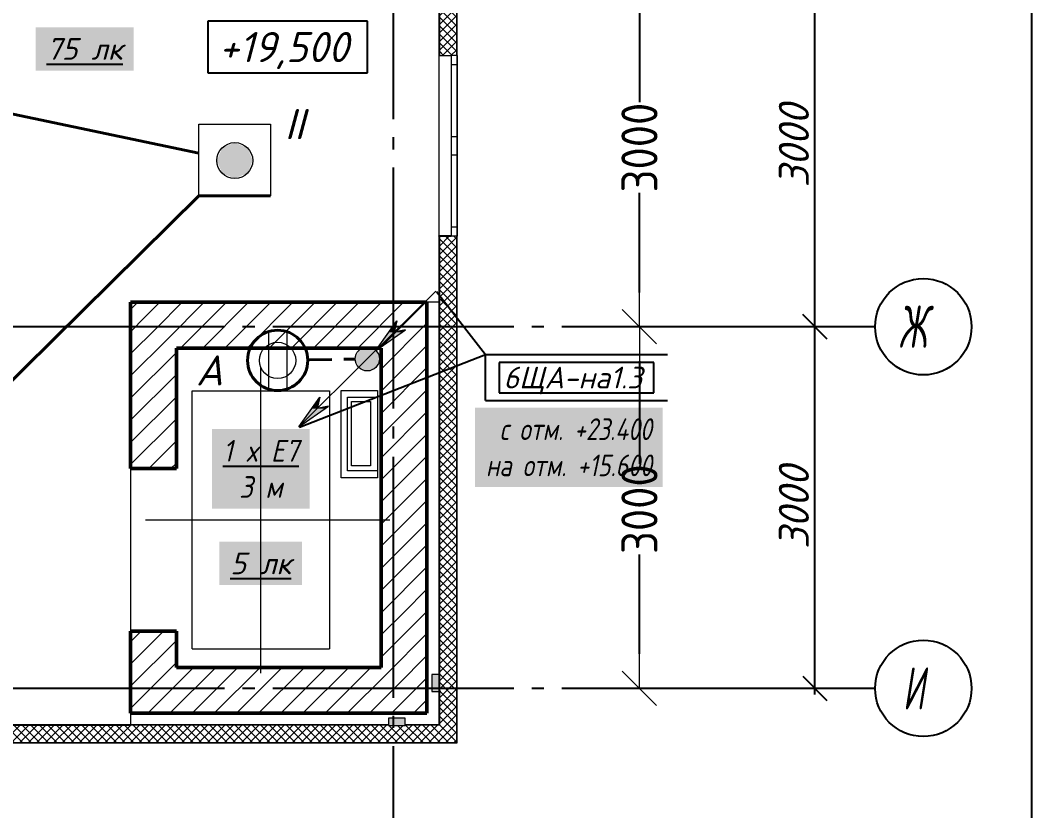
# Model space of a CAD drawing. Header units: millimetres. Extents: x 0 to 1093, y 0 to 420.
# Drawn here: x 553.2 to 637.2, y 149.4 to 215 of the extents above; entities that cross this region are included whole.
import ezdxf

# ---------------------------------------------------------------- set-up
doc = ezdxf.new("R2010")
doc.units = ezdxf.units.MM
for name, pattern in [('JIS_02_2.0', [3, 2, -1]), ('ГОСТ 2.303 5', [24, 20, -1.5, 1, -1.5]), ('СПКБ-0000-000-АР#006$0$Ashe', [300, 200, -100])]:
    doc.linetypes.add(name, pattern=pattern)
for name, color, linetype in [('Viewport1ForCustomObjects_0', 7, 'Continuous'), ('Viewport2ForCustomObjects_0', 7, 'Continuous'), ('Номер помещения', 7, 'Continuous'), ('СПКБ-0000-000-АР#006$0$Двери ArchiCAD', 7, 'Continuous'), ('СПКБ-0000-000-АР#006$0$Окна ArchiCAD', 7, 'Continuous'), ('СПКБ-0000-000-АР#006$0$Перекрытие новые', 7, 'Continuous'), ('СПКБ-0000-000-АР#006$0$Стены', 7, 'Continuous'), ('СПКБ-0000-000-АР#006$0$Фахверк', 7, 'Continuous'), ('Строительные оси', 7, 'Continuous'), ('ЭО_АВАРИЙНОЕ ОСВЕЩЕНИЕ', 7, 'Continuous'), ('ЭО_РАБОЧЕЕ ОСВЕЩЕНИЕ', 7, 'Continuous'), ('ЭС', 7, 'Continuous')]:
    doc.layers.add(name, color=color, linetype=linetype)
for name, color, linetype, lineweight, true_color in [('СПКБ-0000-000-АР#006$0$Двери ArchiCAD_Ном._пера__58', 7, 'Continuous', 50, 0xdf0000), ('СПКБ-0000-000-АР#006$0$Окна ArchiCAD_Ном._пера__68', 7, 'Continuous', 20, 0xfd4435), ('СПКБ-0000-000-АР#006$0$Перекрытие новые_Ном._пера__161', 7, 'Continuous', 13, 0xe11606), ('СПКБ-0000-000-АР#006$0$Стены_Ном._пера__58', 7, 'Continuous', 50, 0xdf0000), ('СПКБ-0000-000-АР#006$0$Стены_Ном._пера__68', 7, 'Continuous', 20, 0xfd4435), ('СПКБ-0000-000-АР#006$0$Фахверк_Ном._пера__102', 7, 'Continuous', 13, 0xcccccc)]:
    doc.layers.add(name, color=color, linetype=linetype, lineweight=lineweight, true_color=true_color)
for name, color, linetype, lineweight in [('СПКБ-0000-000-АР#006$0$Лифты_Ном._пера__120', 7, 'Continuous', 13), ('СПКБ-0000-000-АР#006$0$Лифты_Ном._пера__20', 1, 'Continuous', 20), ('СПКБ-0000-000-АР#006$0$Окна ArchiCAD_Ном._пера__6', 5, 'Continuous', 9), ('СПКБ-0000-000-АР#006$0$Стены_Ном._пера__20', 1, 'Continuous', 20), ('СПКБ-0000-000-АР#006$0$Фахверк_Ном._пера__1', 7, 'Continuous', 13)]:
    doc.layers.add(name, color=color, linetype=linetype, lineweight=lineweight)
doc.styles.add('1.8', font='isocpeui.ttf', dxfattribs={"height": 1.8})
doc.styles.add('2.5', font='isocpeui.ttf')
doc.styles.add('CustomTextStyle29', font='isocpeui.ttf', dxfattribs={"width": 0.592798, "height": 3.5})
doc.styles.add('CustomTextStyle31', font='isocpeui.ttf', dxfattribs={"width": 0.592798, "height": 3.5})
doc.styles.add('CustomTextStyle44', font='isocpeui.ttf', dxfattribs={"width": 0.987755, "height": 2.5})
doc.styles.add('CustomTextStyle77', font='isocpeui.ttf', dxfattribs={"width": 0.987755, "height": 1.8})
doc.styles.add('СПКБ-0000-000-АР#006$0$СГЕНЕРИР_СТИЛЬ_3', font='isocp.shx')
doc.dimstyles.new('ISO-100', dxfattribs={"dimtxt": 2.5, "dimasz": 2, "dimexe": 0.5, "dimexo": 0.5, "dimgap": 0.5, "dimtad": 1, "dimdec": 0, "dimlfac": 100, "dimzin": 0, "dimdsep": 46, "dimtxsty": '2.5', "dimblk": 'OBLIQUE', "dimcen": 0, "dimdle": 0.5, "dimclrd": 3, "dimclre": 3, "dimadec": 0, "dimazin": 0, "dimtfac": 1, "dimtdec": 0, "dimtmove": 0, "dimatfit": 1, "dimfxl": 1, "dimtolj": 1, "dimtzin": 0, "dimlwd": -1, "dimarcsym": 0})
doc.dimstyles.new('СПКБ-0000-000-АР#006$0$СГЕНЕРИР_СТИЛЬ__2', dxfattribs={"dimtxt": 300, "dimasz": 285, "dimexe": 0.18, "dimexo": 0, "dimgap": 0.09, "dimtad": 1, "dimdec": 0, "dimzin": 0, "dimdsep": 46, "dimtxsty": 'СПКБ-0000-000-АР#006$0$СГЕНЕРИР_СТИЛЬ_3', "dimblk": 'СПКБ-0000-000-АР#006$0$ARROWHEAD_6', "dimblk1": 'СПКБ-0000-000-АР#006$0$ARROWHEAD_6', "dimblk2": 'СПКБ-0000-000-АР#006$0$ARROWHEAD_6', "dimcen": 0.09, "dimclrd": 256, "dimclre": 256, "dimclrt": 6, "dimadec": 0, "dimazin": 0, "dimtfac": 1, "dimtdec": 4, "dimtmove": 0, "dimatfit": 3, "dimfxl": 1, "dimtolj": 1, "dimtzin": 0, "dimarcsym": 0})
pattern_1 = [(45, (0, 0), (-35.35534, 35.35534), []), (135, (0, 0), (35.35534, 35.35534), [])]
pattern_2 = [(45, (0, 0), (-91.9239, 91.9239), [])]

# ---------------------------------------------------------------- blocks, each defined once
blk = doc.blocks.new('_Oblique')
at = {"color": 0, "linetype": 'ByBlock', "lineweight": -2}
blk.add_line((-0.5, -0.5), (0.5, 0.5), dxfattribs=at)
blk = doc.blocks.new('*D362')
at = {"layer": 'Defpoints', "color": 0, "ltscale": 100, "transparency": 16777216}
for p in [(619.188, 189.586), (624.188, 189.586), (624.188, 159.586)]:
    blk.add_point(p, dxfattribs=at)
at = {"layer": 'Строительные оси', "color": 3, "ltscale": 100, "transparency": 16777216}
blk.add_line((619.188, 159.086), (619.188, 190.086), dxfattribs=at)
at = {"layer": 'Строительные оси', "color": 3, "lineweight": -2, "ltscale": 100, "transparency": 16777216}
for p, q in [((623.688, 189.586), (618.688, 189.586)), ((623.688, 159.586), (618.688, 159.586))]:
    blk.add_line(p, q, dxfattribs=at)
at = {"layer": 'Строительные оси', "color": 3, "ltscale": 100, "transparency": 16777216, "xscale": 2, "yscale": 2, "zscale": 2}
for p, rotation in [((619.188, 189.586), 90), ((619.188, 159.586), 270)]:
    blk.add_blockref('_Oblique', p, dxfattribs=dict(at, rotation=rotation))
at = {"layer": 'Строительные оси', "color": 0, "ltscale": 100, "transparency": 16777216, "insert": (617.438, 174.586), "char_height": 2.5, "attachment_point": 5, "rotation": 90, "style": '2.5'}
blk.add_mtext('\\A1;3000', dxfattribs=at)
blk = doc.blocks.new('*D363')
at = {"layer": 'Defpoints', "color": 0, "ltscale": 100, "transparency": 16777216}
for p in [(619.188, 219.586), (624.188, 219.586), (624.188, 189.586)]:
    blk.add_point(p, dxfattribs=at)
at = {"layer": 'Строительные оси', "color": 3, "ltscale": 100, "transparency": 16777216}
blk.add_line((619.188, 189.086), (619.188, 220.086), dxfattribs=at)
at = {"layer": 'Строительные оси', "color": 3, "lineweight": -2, "ltscale": 100, "transparency": 16777216}
for p, q in [((623.688, 219.586), (618.688, 219.586)), ((623.688, 189.586), (618.688, 189.586))]:
    blk.add_line(p, q, dxfattribs=at)
at = {"layer": 'Строительные оси', "color": 3, "ltscale": 100, "transparency": 16777216, "xscale": 2, "yscale": 2, "zscale": 2}
for p, rotation in [((619.188, 219.586), 90), ((619.188, 189.586), 270)]:
    blk.add_blockref('_Oblique', p, dxfattribs=dict(at, rotation=rotation))
at = {"layer": 'Строительные оси', "color": 0, "ltscale": 100, "transparency": 16777216, "insert": (617.438, 204.586), "char_height": 2.5, "attachment_point": 5, "rotation": 90, "style": '2.5'}
blk.add_mtext('\\A1;3000', dxfattribs=at)
blk = doc.blocks.new('*E373')
at = {"layer": 'Номер помещения', "color": 6, "linetype": 'Continuous'}
for p, q in [((244.284, 94.209), (231.052, 94.209)), ((231.052, 94.209), (231.052, 89.909)), ((244.284, 89.909), (244.284, 94.209)), ((231.052, 89.909), (244.284, 89.909))]:
    blk.add_line(p, q, dxfattribs=at)
at = {"layer": 'Строительные оси', "color": 3, "linetype": 'ГОСТ 2.303 5', "lineweight": 25}
for p, q in [((246.431, 202.072), (246.431, -45.143)), ((280.431, 68.857), (-283.569, 68.857)), ((286.431, 68.857), (280.431, 68.857)), ((280.431, 38.857), (-283.569, 38.857)), ((286.431, 38.857), (280.431, 38.857))]:
    blk.add_line(p, q, dxfattribs=at)
at = {"layer": 'Строительные оси', "color": 3, "linetype": 'Continuous', "lineweight": 25}
for centre in [(290.431, 68.857), (290.431, 38.857)]:
    blk.add_circle(centre, 4, dxfattribs=at)
at = {"layer": 'ЭО_АВАРИЙНОЕ ОСВЕЩЕНИЕ', "color": 7, "lineweight": 0}
for p, q in [((249.966, 71.813), (244.278, 66.188)), ((244.989, 66.891), (246.724, 69.339)), ((246.724, 69.339), (246.513, 68.398)), ((244.989, 66.891), (247.456, 68.598)), ((247.456, 68.598), (246.513, 68.398)), ((244.278, 66.188), (238.59, 60.562)), ((238.59, 60.562), (240.325, 63.01)), ((240.325, 63.01), (240.114, 62.069)), ((238.59, 60.562), (241.057, 62.269)), ((241.057, 62.269), (240.114, 62.069))]:
    blk.add_line(p, q, dxfattribs=at)
at = {"layer": 'ЭО_АВАРИЙНОЕ ОСВЕЩЕНИЕ', "color": 1, "linetype": 'JIS_02_2.0', "lineweight": 40}
blk.add_line((239.334, 66.106), (243.279, 66.171), dxfattribs=at)
at = {"layer": 'ЭО_АВАРИЙНОЕ ОСВЕЩЕНИЕ', "color": 7, "lineweight": 0}
for points in [[(236.085, 68.45), (236.085, 63.68)], [(237.585, 68.45), (237.585, 63.68)]]:
    blk.add_lwpolyline(points, dxfattribs=at)
at = {"layer": 'ЭО_АВАРИЙНОЕ ОСВЕЩЕНИЕ', "color": 1, "lineweight": 40}
blk.add_circle((236.835, 66.065), 2.5, dxfattribs=at)
at = {"layer": 'ЭО_АВАРИЙНОЕ ОСВЕЩЕНИЕ', "color": 7, "lineweight": 0}
for centre, radius in [((236.835, 66.065), 1.5), ((244.278, 66.188), 1)]:
    blk.add_circle(centre, radius, dxfattribs=at)
at = {"layer": 'ЭО_АВАРИЙНОЕ ОСВЕЩЕНИЕ', "color": 1, "lineweight": 0}
for points in [[(246.724, 69.339), (246.199, 68.598), (246.558, 68.598)], [(246.057, 68.398), (246.513, 68.398), (244.989, 66.891)], [(246.513, 68.398), (247.167, 68.398), (244.989, 66.891)], [(246.199, 68.598), (246.057, 68.398), (246.513, 68.398)], [(246.199, 68.598), (246.558, 68.598), (246.513, 68.398)], [(247.456, 68.598), (246.513, 68.398), (247.167, 68.398)], [(240.325, 63.01), (239.8, 62.269), (240.159, 62.269)], [(239.8, 62.269), (239.658, 62.069), (240.114, 62.069)], [(239.8, 62.269), (240.159, 62.269), (240.114, 62.069)], [(241.057, 62.269), (240.114, 62.069), (240.769, 62.069)], [(239.658, 62.069), (240.114, 62.069), (238.59, 60.562)], [(240.114, 62.069), (240.769, 62.069), (238.59, 60.562)]]:
    blk.add_solid(points, dxfattribs=at)
at = {"layer": 'ЭО_АВАРИЙНОЕ ОСВЕЩЕНИЕ', "color": 1, "lineweight": 40}
for points in [[(244.284, 67.188), (243.575, 66.899), (244.971, 66.899)], [(243.572, 66.891), (243.278, 66.193), (245.274, 66.193)], [(243.575, 66.899), (243.572, 66.891), (244.989, 66.891)], [(243.572, 66.891), (244.989, 66.891), (245.274, 66.193)], [(243.575, 66.899), (244.971, 66.899), (244.989, 66.891)], [(243.278, 66.193), (243.283, 66.182), (245.278, 66.182)], [(243.278, 66.193), (245.274, 66.193), (245.278, 66.182)], [(243.283, 66.182), (243.567, 65.485), (244.985, 65.485)], [(243.283, 66.182), (245.278, 66.182), (244.985, 65.485)], [(243.567, 65.485), (243.586, 65.477), (244.982, 65.477)], [(243.567, 65.485), (244.985, 65.485), (244.982, 65.477)], [(243.586, 65.477), (244.982, 65.477), (244.273, 65.188)]]:
    blk.add_solid(points, dxfattribs=at)
at = {"layer": 'ЭО_РАБОЧЕЕ ОСВЕЩЕНИЕ', "color": 5, "lineweight": 40}
for p, q in [((186.66, 92.37), (230.284, 83.267)), ((206.482, 56.251), (230.307, 79.717)), ((236.234, 79.717), (230.284, 79.717))]:
    blk.add_line(p, q, dxfattribs=at)
at = {"layer": 'ЭО_РАБОЧЕЕ ОСВЕЩЕНИЕ', "color": 7, "lineweight": 0}
for p, q in [((230.284, 85.667), (236.234, 85.667)), ((230.284, 79.717), (230.284, 85.667)), ((236.234, 85.667), (236.234, 79.717))]:
    blk.add_line(p, q, dxfattribs=at)
blk.add_circle((233.277, 82.643), 1.488, dxfattribs=at)
at = {"layer": 'ЭО_РАБОЧЕЕ ОСВЕЩЕНИЕ', "color": 5, "lineweight": 0}
for points in [[(233.277, 84.13), (232.225, 83.694), (234.329, 83.694)], [(232.225, 83.694), (231.789, 82.643), (234.764, 82.643)], [(232.225, 83.694), (234.329, 83.694), (234.764, 82.643)], [(231.789, 82.643), (232.225, 81.591), (234.329, 81.591)], [(231.789, 82.643), (234.764, 82.643), (234.329, 81.591)], [(232.225, 81.591), (234.329, 81.591), (233.277, 81.155)]]:
    blk.add_solid(points, dxfattribs=at)
at = {"layer": 'Номер помещения', "color": 0, "linetype": 'Continuous', "style": 'CustomTextStyle44', "width": 0.987755}
blk.add_text('+19,500', height=2.5, dxfattribs=at).set_placement((231.952, 90.809))
at = {"layer": 'Строительные оси', "linetype": 'Continuous', "lineweight": 25, "width": 0.592798}
for s, style, p in [('Ж', 'CustomTextStyle31', (288.359, 67.107)), ('И', 'CustomTextStyle29', (288.722, 37.107))]:
    blk.add_text(s, height=3.5, dxfattribs=dict(at, style=style)).set_placement(p)
blk = doc.blocks.new('СПКБ-0000-000-АР#006$0$Перекрытие_1', base_point=(-24406.7, 20246.8))
at = {"layer": 'СПКБ-0000-000-АР#006$0$Перекрытие новые_Ном._пера__161', "color": 12, "linetype": 'Continuous', "lineweight": 13, "true_color": 0xe11606, "flags": 128}
blk.add_lwpolyline([(-17959.4, 25285.7), (17852.9, 25289.2), (17852.9, 19187.9), (22461.7, 19187.9), (22461.7, 18544.1), (22461.7, 17594.1), (22461.7, 15678), (25022.7, 15678), (25022.7, 12760.6), (19944.2, 12760.6), (19944.2, 10010.9), (25022.7, 10010.9), (25022.7, 7088.5), (22462, 7088.5), (22462, 5173.8), (22462, 4223.8), (22462, 3576.5), (17852.7, 3576.5), (17852.9, -2527.3), (5824.2, -2528.1), (-24406.7, -2530.3)], dxfattribs=at)
blk = doc.blocks.new('СПКБ-0000-000-АР#006$0$Двустворчатое Окно 19')
at = {"layer": 'СПКБ-0000-000-АР#006$0$Окна ArchiCAD_Ном._пера__6', "color": 5, "linetype": 'Continuous', "lineweight": 9}
for p, q in [((-747, 100), (747, 100)), ((-750, 0), (-675, 0)), ((-675, 0), (-675, -50)), ((-675, 0), (-75, 0)), ((-75, -50), (-75, 0)), ((-75, 0), (0, 0)), ((0, 0), (75, 0)), ((75, 0), (75, -50)), ((75, 0), (675, 0)), ((675, -50), (675, 0)), ((675, 0), (750, 0)), ((-750, -50), (750, -50)), ((-675, -50), (-750, -50)), ((-75, -50), (-675, -50)), ((0, -50), (-75, -50)), ((75, -50), (0, -50)), ((675, -50), (75, -50)), ((750, -50), (675, -50))]:
    blk.add_line(p, q, dxfattribs=at)
at = {"layer": 'СПКБ-0000-000-АР#006$0$Окна ArchiCAD_Ном._пера__68', "color": 20, "linetype": 'Continuous', "lineweight": 20, "true_color": 0xfd4435}
for p, q in [((-750, -47), (-750, 0)), ((750, -47), (750, 0)), ((-750, -50), (-750, -47)), ((750, -50), (750, -47))]:
    blk.add_line(p, q, dxfattribs=at)
blk = doc.blocks.new('СПКБ-0000-000-АР#006$0$Стена_4', base_point=(17892.9, 3584))
at = {"layer": 'СПКБ-0000-000-АР#006$0$Стены_Ном._пера__68', "linetype": 'Continuous', "lineweight": 20, "true_color": 0xfd4435}
for points in [[(18273.1, 3584), (17892.9, 3584), (17892.9, 3581), (18273.1, 3581)], [(18413.1, 3584), (18413.1, 3581), (18633.1, 3581), (18633.1, 3584)], [(18633.1, 3584), (18633.1, 3581), (18633.1, 3484), (18636.1, 3484), (18636.1, 3584)], [(20130.1, 3584), (20130.1, 3484), (20133.1, 3484), (20133.1, 3581), (20133.1, 3584)], [(20133.1, 3584), (20133.1, 3581), (24603.1, 3581), (24603.1, 3584)], [(25022.7, 3584), (24743.1, 3584), (24743.1, 3581), (25025.7, 3581)], [(17892.9, 3434), (18273.1, 3434), (18273.1, 3437), (17892.9, 3437)], [(18273.1, 3434), (18413.1, 3434), (18413.1, 3437), (18273.1, 3437)], [(18413.1, 3434), (18633.1, 3434), (18633.1, 3437), (18413.1, 3437)], [(24603.1, 3437), (20133.1, 3437), (20133.1, 3434), (24603.1, 3434)], [(24603.1, 3434), (24743.1, 3434), (24743.1, 3437), (24603.1, 3437)], [(24743.1, 3434), (25172.7, 3434), (25169.7, 3437), (24743.1, 3437)]]:
    blk.add_hatch(color=20, dxfattribs=at).paths.add_polyline_path(points)
h = blk.add_hatch(dxfattribs=at)
h.set_pattern_fill('СЕТКА_5X5_ДИАГОНАЛЬНАЯ', color=20, style=0, pattern_type=2)
h.set_pattern_definition(pattern_1)
h.paths.add_polyline_path([(18273.1, 3581), (17892.9, 3581), (17892.9, 3437), (18273.1, 3437)])
h = blk.add_hatch(dxfattribs=at)
h.set_pattern_fill('СЕТКА_5X5_ДИАГОНАЛЬНАЯ', color=20, style=0, pattern_type=2)
h.set_pattern_definition(pattern_1)
h.paths.add_polyline_path([(18273.1, 3437), (18413.1, 3437), (18413.1, 3578.7), (18273.1, 3578.7)])
h = blk.add_hatch(dxfattribs=at)
h.set_pattern_fill('СЕТКА_5X5_ДИАГОНАЛЬНАЯ', color=20, style=0, pattern_type=2)
h.set_pattern_definition(pattern_1)
h.paths.add_polyline_path([(18413.1, 3437), (18633.1, 3437), (18633.1, 3484), (18633.1, 3581), (18413.1, 3581)])
h = blk.add_hatch(dxfattribs=at)
h.set_pattern_fill('СЕТКА_5X5_ДИАГОНАЛЬНАЯ', color=20, style=0, pattern_type=2)
h.set_pattern_definition(pattern_1)
h.paths.add_polyline_path([(20133.1, 3437), (24603.1, 3437), (24603.1, 3581), (20133.1, 3581), (20133.1, 3484)])
h = blk.add_hatch(dxfattribs=at)
h.set_pattern_fill('СЕТКА_5X5_ДИАГОНАЛЬНАЯ', color=20, style=0, pattern_type=2)
h.set_pattern_definition(pattern_1)
h.paths.add_polyline_path([(24603.1, 3437), (24743.1, 3437), (24743.1, 3578.7), (24603.1, 3578.7)])
h = blk.add_hatch(dxfattribs=at)
h.set_pattern_fill('СЕТКА_5X5_ДИАГОНАЛЬНАЯ', color=20, style=0, pattern_type=2)
h.set_pattern_definition(pattern_1)
h.paths.add_polyline_path([(25025.7, 3581), (24743.1, 3581), (24743.1, 3437), (25169.7, 3437)])
at = {"layer": 'СПКБ-0000-000-АР#006$0$Стены_Ном._пера__68', "color": 20, "linetype": 'Continuous', "lineweight": 20, "true_color": 0xfd4435}
for p, q in [((18273.1, 3581), (17892.9, 3581)), ((18633.1, 3581), (18413.1, 3581)), ((18633.1, 3584), (18636.1, 3584)), ((18633.1, 3581), (18633.1, 3484)), ((18636.1, 3484), (18636.1, 3584)), ((20130.1, 3484), (20130.1, 3584)), ((20133.1, 3584), (20130.1, 3584)), ((24603.1, 3581), (20133.1, 3581)), ((20133.1, 3581), (20133.1, 3484)), ((25025.7, 3581), (24743.1, 3581)), ((18633.1, 3484), (18636.1, 3484)), ((18633.1, 3437), (18633.1, 3484)), ((20133.1, 3484), (20130.1, 3484)), ((20133.1, 3437), (20133.1, 3484)), ((17892.9, 3437), (18273.1, 3437)), ((18273.1, 3437), (18413.1, 3437)), ((18413.1, 3437), (18633.1, 3437)), ((18633.1, 3434), (18633.1, 3437)), ((20133.1, 3437), (24603.1, 3437)), ((20133.1, 3434), (20133.1, 3437)), ((24603.1, 3437), (24743.1, 3437)), ((24743.1, 3437), (25169.7, 3437))]:
    blk.add_line(p, q, dxfattribs=at)
at = {"layer": 'СПКБ-0000-000-АР#006$0$Стены_Ном._пера__68', "color": 20, "linetype": 'Continuous', "lineweight": 20, "true_color": 0xfd4435, "flags": 128}
for points in [[(18273.1, 3584), (17892.9, 3584)], [(17892.9, 3584), (17892.9, 3434)], [(18633.1, 3584), (18413.1, 3584)], [(24603.1, 3584), (20133.1, 3584)], [(25022.7, 3584), (24743.1, 3584)], [(17892.9, 3434), (18633.1, 3434)], [(20133.1, 3434), (25172.7, 3434)]]:
    blk.add_lwpolyline(points, dxfattribs=at)
at = {"layer": 'СПКБ-0000-000-АР#006$0$Окна ArchiCAD', "color": 5, "linetype": 'Continuous', "lineweight": 9, "zscale": 1000}
blk.add_blockref('СПКБ-0000-000-АР#006$0$Двустворчатое Окно 19', (19383.1, 3484), dxfattribs=at)
blk = doc.blocks.new('СПКБ-0000-000-АР#006$0$Стена_5', base_point=(25022.7, 3584))
at = {"layer": 'СПКБ-0000-000-АР#006$0$Стены_Ном._пера__68', "linetype": 'Continuous', "lineweight": 20, "true_color": 0xfd4435}
for points in [[(25022.7, 9815.7), (25022.7, 9135.7), (25025.7, 9135.7), (25025.7, 9815.7)], [(25169.7, 9815.7), (25169.7, 9135.7), (25172.7, 9135.7), (25172.7, 9815.7)], [(25022.7, 9135.7), (25022.7, 9132.7), (25122.7, 9132.7), (25122.7, 9135.7), (25025.7, 9135.7)], [(25022.7, 7638.7), (25022.7, 7635.7), (25025.7, 7635.7), (25122.7, 7635.7), (25122.7, 7638.7)], [(25022.7, 4000.7), (25025.7, 4000.7), (25025.7, 7635.7), (25022.7, 7635.7)], [(25169.7, 7635.7), (25169.7, 4000.7), (25172.7, 4000.7), (25172.7, 7635.7)], [(25025.7, 4000.7), (25023.1, 4000.7), (25023.1, 3860.7), (25025.7, 3860.7)], [(25172.7, 3860.7), (25172.7, 4000.7), (25169.7, 4000.7), (25169.7, 3860.7)], [(25022.7, 3860.7), (25022.7, 3584), (25025.7, 3581), (25025.7, 3860.7)], [(25172.7, 3434), (25172.7, 3860.7), (25169.7, 3860.7), (25169.7, 3437)]]:
    blk.add_hatch(color=20, dxfattribs=at).paths.add_polyline_path(points)
h = blk.add_hatch(dxfattribs=at)
h.set_pattern_fill('СЕТКА_5X5_ДИАГОНАЛЬНАЯ', color=20, style=0, pattern_type=2)
h.set_pattern_definition(pattern_1)
h.paths.add_polyline_path([(25025.7, 9135.7), (25122.7, 9135.7), (25169.7, 9135.7), (25169.7, 9815.7), (25025.7, 9815.7)])
h = blk.add_hatch(dxfattribs=at)
h.set_pattern_fill('СЕТКА_5X5_ДИАГОНАЛЬНАЯ', color=20, style=0, pattern_type=2)
h.set_pattern_definition(pattern_1)
h.paths.add_polyline_path([(25025.7, 4000.7), (25169.7, 4000.7), (25169.7, 7635.7), (25122.7, 7635.7), (25025.7, 7635.7)])
h = blk.add_hatch(dxfattribs=at)
h.set_pattern_fill('СЕТКА_5X5_ДИАГОНАЛЬНАЯ', color=20, style=0, pattern_type=2)
h.set_pattern_definition(pattern_1)
h.paths.add_polyline_path([(25169.7, 3860.7), (25169.7, 4000.7), (25025.7, 4000.7), (25025.7, 3860.7)])
h = blk.add_hatch(dxfattribs=at)
h.set_pattern_fill('СЕТКА_5X5_ДИАГОНАЛЬНАЯ', color=20, style=0, pattern_type=2)
h.set_pattern_definition(pattern_1)
h.paths.add_polyline_path([(25025.7, 3860.7), (25025.7, 3581), (25169.7, 3437), (25169.7, 3860.7)])
at = {"layer": 'СПКБ-0000-000-АР#006$0$Стены_Ном._пера__68', "color": 20, "linetype": 'Continuous', "lineweight": 20, "true_color": 0xfd4435}
for p, q in [((25025.7, 9815.7), (25025.7, 9135.7)), ((25169.7, 9135.7), (25169.7, 9815.7)), ((25022.7, 9135.7), (25022.7, 9132.7)), ((25122.7, 9132.7), (25022.7, 9132.7)), ((25025.7, 9135.7), (25122.7, 9135.7)), ((25122.7, 9135.7), (25122.7, 9132.7)), ((25169.7, 9135.7), (25122.7, 9135.7)), ((25172.7, 9135.7), (25169.7, 9135.7)), ((25122.7, 7638.7), (25022.7, 7638.7)), ((25022.7, 7635.7), (25022.7, 7638.7)), ((25025.7, 7635.7), (25025.7, 4000.7)), ((25025.7, 7635.7), (25122.7, 7635.7)), ((25122.7, 7635.7), (25122.7, 7638.7)), ((25169.7, 7635.7), (25122.7, 7635.7)), ((25169.7, 4000.7), (25169.7, 7635.7)), ((25172.7, 7635.7), (25169.7, 7635.7)), ((25025.7, 4000.7), (25025.7, 3860.7)), ((25169.7, 3860.7), (25169.7, 4000.7)), ((25025.7, 3860.7), (25025.7, 3581)), ((25169.7, 3437), (25169.7, 3860.7))]:
    blk.add_line(p, q, dxfattribs=at)
at = {"layer": 'СПКБ-0000-000-АР#006$0$Стены_Ном._пера__68', "color": 20, "linetype": 'Continuous', "lineweight": 20, "true_color": 0xfd4435, "flags": 128}
for points in [[(25172.7, 9135.7), (25172.7, 10635.7)], [(25022.7, 9815.7), (25022.7, 9135.7)], [(25022.7, 7635.7), (25022.7, 4000.7)], [(25172.7, 3434), (25172.7, 7635.7)], [(25022.7, 3860.7), (25022.7, 3584)]]:
    blk.add_lwpolyline(points, dxfattribs=at)
at = {"layer": 'СПКБ-0000-000-АР#006$0$Окна ArchiCAD', "color": 5, "linetype": 'Continuous', "lineweight": 9, "xscale": -1, "zscale": 1000, "rotation": 90}
blk.add_blockref('СПКБ-0000-000-АР#006$0$Двустворчатое Окно 19', (25122.7, 8385.7), dxfattribs=at)
blk = doc.blocks.new('СПКБ-0000-000-АР#006$0$Стена_8', base_point=(22843, 4058.6))
at = {"layer": 'СПКБ-0000-000-АР#006$0$Стены_Ном._пера__20', "linetype": 'Continuous', "lineweight": 20}
h = blk.add_hatch(dxfattribs=at)
h.set_pattern_fill('КИРПИЧ_ОБЫКНОВЕННЫЙ', color=1, style=0, pattern_type=2)
h.set_pattern_definition(pattern_2)
h.paths.add_polyline_path([(22463, 3678.6), (24923, 3678.6), (24543, 4058.6), (22843, 4058.6)])
at = {"layer": 'СПКБ-0000-000-АР#006$0$Стены_Ном._пера__58', "color": 12, "linetype": 'Continuous', "lineweight": 50, "true_color": 0xdf0000, "flags": 128}
for points in [[(24543, 4058.6), (22843, 4058.6)], [(22463, 3678.6), (24923, 3678.6)]]:
    blk.add_lwpolyline(points, dxfattribs=at)
blk = doc.blocks.new('СПКБ-0000-000-АР#006$0$Стена_9', base_point=(24543, 4058.6))
at = {"layer": 'СПКБ-0000-000-АР#006$0$Стены_Ном._пера__20', "linetype": 'Continuous', "lineweight": 20}
h = blk.add_hatch(dxfattribs=at)
h.set_pattern_fill('КИРПИЧ_ОБЫКНОВЕННЫЙ', color=1, style=0, pattern_type=2)
h.set_pattern_definition(pattern_2)
h.paths.add_polyline_path([(24923, 3678.6), (24923, 4515.7), (24543, 4515.7), (24543, 4058.6)])
at = {"layer": 'СПКБ-0000-000-АР#006$0$Стены_Ном._пера__58', "color": 12, "linetype": 'Continuous', "lineweight": 50, "true_color": 0xdf0000, "flags": 128}
for points in [[(24543, 4515.7), (24543, 4058.6)], [(24923, 3678.6), (24923, 4515.7)]]:
    blk.add_lwpolyline(points, dxfattribs=at)
blk = doc.blocks.new('СПКБ-0000-000-АР#006$0$Стена_10', base_point=(24543, 6708.5))
at = {"layer": 'СПКБ-0000-000-АР#006$0$Стены_Ном._пера__20', "linetype": 'Continuous', "lineweight": 20}
h = blk.add_hatch(dxfattribs=at)
h.set_pattern_fill('КИРПИЧ_ОБЫКНОВЕННЫЙ', color=1, style=0, pattern_type=2)
h.set_pattern_definition(pattern_2)
h.paths.add_polyline_path([(24923, 7088.5), (22463, 7088.5), (22843, 6708.5), (24543, 6708.5)])
at = {"layer": 'СПКБ-0000-000-АР#006$0$Стены_Ном._пера__58', "color": 12, "linetype": 'Continuous', "lineweight": 50, "true_color": 0xdf0000, "flags": 128}
for points in [[(24923, 7088.5), (22463, 7088.5)], [(22843, 6708.5), (24543, 6708.5)]]:
    blk.add_lwpolyline(points, dxfattribs=at)
blk = doc.blocks.new('СПКБ-0000-000-АР#006$0$Простой Проем Двери')
at = {"layer": 'СПКБ-0000-000-АР#006$0$Двери ArchiCAD_Ном._пера__58', "color": 12, "linetype": 'Continuous', "lineweight": 50, "true_color": 0xdf0000}
for p, q in [((-675, -380), (-675, 0)), ((675, -380), (675, 0))]:
    blk.add_line(p, q, dxfattribs=at)
blk = doc.blocks.new('СПКБ-0000-000-АР#006$0$Стена_11', base_point=(22843, 6708.5))
at = {"layer": 'СПКБ-0000-000-АР#006$0$Стены_Ном._пера__20', "linetype": 'Continuous', "lineweight": 20}
h = blk.add_hatch(dxfattribs=at)
h.set_pattern_fill('КИРПИЧ_ОБЫКНОВЕННЫЙ', color=1, style=0, pattern_type=2)
h.set_pattern_definition(pattern_2)
h.paths.add_polyline_path([(22463, 5708.6), (22843, 5708.6), (22843, 6708.5), (22463, 7088.5)])
h = blk.add_hatch(dxfattribs=at)
h.set_pattern_fill('КИРПИЧ_ОБЫКНОВЕННЫЙ', color=1, style=0, pattern_type=2)
h.set_pattern_definition(pattern_2)
h.paths.add_polyline_path([(22463, 3678.6), (22843, 4058.6), (22843, 4358.6), (22463, 4358.6)])
at = {"layer": 'СПКБ-0000-000-АР#006$0$Стены_Ном._пера__58', "color": 12, "linetype": 'Continuous', "lineweight": 50, "true_color": 0xdf0000, "flags": 128}
for points in [[(22463, 7088.5), (22463, 5708.6)], [(22843, 5708.6), (22843, 6708.5)], [(22463, 4358.6), (22463, 3678.6)], [(22843, 4058.6), (22843, 4358.6)]]:
    blk.add_lwpolyline(points, dxfattribs=at)
at = {"layer": 'СПКБ-0000-000-АР#006$0$Двери ArchiCAD', "color": 21, "linetype": 'Continuous', "lineweight": 18, "true_color": 0xff9955, "zscale": 1000, "rotation": 90}
blk.add_blockref('СПКБ-0000-000-АР#006$0$Простой Проем Двери', (22463, 5033.6), dxfattribs=at)
blk = doc.blocks.new('СПКБ-0000-000-АР#006$0$Стена_73', base_point=(24543, 4515.7))
at = {"layer": 'СПКБ-0000-000-АР#006$0$Стены_Ном._пера__20', "linetype": 'Continuous', "lineweight": 20}
h = blk.add_hatch(dxfattribs=at)
h.set_pattern_fill('КИРПИЧ_ОБЫКНОВЕННЫЙ', color=1, style=0, pattern_type=2)
h.set_pattern_definition(pattern_2)
h.paths.add_polyline_path([(24923, 4515.7), (24923, 7088.5), (24543, 6708.5), (24543, 4515.7)])
at = {"layer": 'СПКБ-0000-000-АР#006$0$Стены_Ном._пера__58', "color": 12, "linetype": 'Continuous', "lineweight": 50, "true_color": 0xdf0000, "flags": 128}
for points in [[(24923, 4515.7), (24923, 7088.5)], [(24543, 6708.5), (24543, 4515.7)]]:
    blk.add_lwpolyline(points, dxfattribs=at)
blk = doc.blocks.new('СПКБ-0000-000-АР#006$0$ARROWHEAD_6')
at = {"color": 0, "linetype": 'Continuous', "lineweight": 0}
for p, q in [((-0.5, -0.5), (0.5, 0.5)), ((0, 0), (-1, 0))]:
    blk.add_line(p, q, dxfattribs=at)
blk = doc.blocks.new('*D367')
at = {"color": 161, "linetype": 'Continuous', "lineweight": -2, "true_color": 0x40a5ff, "transparency": 16777216}
for p, q in [((619.161, 189.586), (604.621, 189.586)), ((604.623, 186.736), (604.623, 178.203)), ((604.623, 162.436), (604.623, 170.698)), ((619.161, 159.586), (604.621, 159.586))]:
    blk.add_line(p, q, dxfattribs=at)
at = {"layer": 'Defpoints', "color": 0, "linetype": 'Continuous', "transparency": 16777216}
for p in [(604.623, 189.586), (619.161, 189.586), (619.161, 159.586)]:
    blk.add_point(p, dxfattribs=at)
at = {"color": 161, "linetype": 'Continuous', "lineweight": -2, "true_color": 0x40a5ff, "transparency": 16777216, "xscale": 2.85, "yscale": 2.85, "zscale": 2.85}
for p, rotation in [((604.623, 189.586), 90), ((604.623, 159.586), 270)]:
    blk.add_blockref('СПКБ-0000-000-АР#006$0$ARROWHEAD_6', p, dxfattribs=dict(at, rotation=rotation))
at = {"color": 6, "linetype": 'Continuous', "lineweight": 25, "transparency": 16777216, "insert": (604.623, 174.451), "char_height": 3, "attachment_point": 5, "rotation": 90, "style": 'СПКБ-0000-000-АР#006$0$СГЕНЕРИР_СТИЛЬ_3'}
blk.add_mtext('\\A1;3000', dxfattribs=at)
blk = doc.blocks.new('*D368')
at = {"color": 161, "linetype": 'Continuous', "lineweight": -2, "true_color": 0x40a5ff, "transparency": 16777216}
for p, q in [((619.161, 219.586), (604.621, 219.586)), ((604.623, 216.736), (604.623, 208.203)), ((604.623, 192.436), (604.623, 200.698)), ((619.161, 189.586), (604.621, 189.586))]:
    blk.add_line(p, q, dxfattribs=at)
at = {"layer": 'Defpoints', "color": 0, "linetype": 'Continuous', "transparency": 16777216}
for p in [(604.623, 219.586), (619.161, 219.586), (619.161, 189.586)]:
    blk.add_point(p, dxfattribs=at)
at = {"color": 161, "linetype": 'Continuous', "lineweight": -2, "true_color": 0x40a5ff, "transparency": 16777216, "xscale": 2.85, "yscale": 2.85, "zscale": 2.85}
for p, rotation in [((604.623, 219.586), 90), ((604.623, 189.586), 270)]:
    blk.add_blockref('СПКБ-0000-000-АР#006$0$ARROWHEAD_6', p, dxfattribs=dict(at, rotation=rotation))
at = {"color": 6, "linetype": 'Continuous', "lineweight": 25, "transparency": 16777216, "insert": (604.623, 204.451), "char_height": 3, "attachment_point": 5, "rotation": 90, "style": 'СПКБ-0000-000-АР#006$0$СГЕНЕРИР_СТИЛЬ_3'}
blk.add_mtext('\\A1;3000', dxfattribs=at)
blk = doc.blocks.new('СПКБ-0000-000-АР#006$0$Колонна_79', base_point=(24673.1, 3608.7))
at = {"layer": 'СПКБ-0000-000-АР#006$0$Фахверк_Ном._пера__102', "linetype": 'Continuous', "lineweight": 13, "true_color": 0xcccccc}
blk.add_hatch(color=254, dxfattribs=at).paths.add_polyline_path([(24603.1, 3578.7), (24743.1, 3578.7), (24743.1, 3638.7), (24603.1, 3638.7)])
at = {"layer": 'СПКБ-0000-000-АР#006$0$Фахверк_Ном._пера__1', "color": 7, "linetype": 'Continuous', "lineweight": 13, "flags": 128}
blk.add_lwpolyline([(24603.1, 3578.7), (24743.1, 3578.7), (24743.1, 3638.7), (24603.1, 3638.7)], close=True, dxfattribs=at)
blk = doc.blocks.new('СПКБ-0000-000-АР#006$0$Колонна_80', base_point=(24993.1, 3930.7))
at = {"layer": 'СПКБ-0000-000-АР#006$0$Фахверк_Ном._пера__102', "linetype": 'Continuous', "lineweight": 13, "true_color": 0xcccccc}
blk.add_hatch(color=254, dxfattribs=at).paths.add_polyline_path([(25023.1, 3860.7), (25023.1, 4000.7), (24963.1, 4000.7), (24963.1, 3860.7)])
at = {"layer": 'СПКБ-0000-000-АР#006$0$Фахверк_Ном._пера__1', "color": 7, "linetype": 'Continuous', "lineweight": 13, "flags": 128}
blk.add_lwpolyline([(25023.1, 3860.7), (25023.1, 4000.7), (24963.1, 4000.7), (24963.1, 3860.7)], close=True, dxfattribs=at)
blk = doc.blocks.new('CustomObjectsInViewport1_0')
at = {"layer": 'ЭС'}
for p, q in [((587.78, 192.5), (591.836, 187.268)), ((576.404, 181.249), (591.836, 187.268)), ((591.836, 187.268), (606.949, 187.268)), ((591.836, 183.468), (591.836, 187.268)), ((591.836, 187.268), (594.836, 187.268)), ((591.836, 183.468), (606.949, 183.468))]:
    blk.add_line(p, q, dxfattribs=at)
at = {"layer": 'ЭС', "color": 7, "true_color": 0xffffff}
for p, q in [((605.809, 186.628), (592.976, 186.628)), ((592.976, 186.628), (592.976, 184.108)), ((605.809, 184.108), (605.809, 186.628)), ((592.976, 184.108), (605.809, 184.108)), ((592.976, 184.108), (592.976, 184.108))]:
    blk.add_line(p, q, dxfattribs=at)
at = {"layer": 'ЭС', "style": 'CustomTextStyle77', "width": 0.987755}
blk.add_text('6ЩА-на1.3', height=1.8, dxfattribs=at).set_placement((593.336, 184.468))
blk = doc.blocks.new('*E372')
at = {"layer": 'СПКБ-0000-000-АР#006$0$Лифты_Ном._пера__120', "color": 7, "linetype": 'СПКБ-0000-000-АР#006$0$Ashe', "lineweight": 13}
for p, q in [((481.006, 66.973), (481.006, 92.373)), ((471.433, 79.673), (491.706, 79.673))]:
    blk.add_line(p, q, dxfattribs=at)
at = {"layer": 'СПКБ-0000-000-АР#006$0$Лифты_Ном._пера__20', "color": 1, "linetype": 'Continuous', "lineweight": 20}
for p, q in [((475.306, 68.973), (475.306, 90.373)), ((475.306, 90.373), (486.706, 90.373)), ((486.706, 90.373), (486.706, 68.973)), ((487.685, 83.152), (487.685, 90.419)), ((487.685, 90.419), (490.692, 90.419)), ((488.193, 83.745), (488.193, 89.868)), ((488.193, 89.868), (490.692, 89.868)), ((490.692, 90.419), (490.692, 83.152)), ((490.692, 89.868), (490.692, 83.745)), ((488.532, 84.168), (488.532, 89.487)), ((488.532, 89.487), (490.099, 89.487)), ((490.099, 89.487), (490.099, 84.168)), ((490.099, 84.168), (488.532, 84.168)), ((490.692, 83.152), (487.685, 83.152)), ((490.692, 83.745), (488.193, 83.745)), ((475.306, 68.973), (486.706, 68.973))]:
    blk.add_line(p, q, dxfattribs=at)
at = {"layer": 'СПКБ-0000-000-АР#006$0$Перекрытие новые', "color": 12, "linetype": 'Continuous', "lineweight": 13, "true_color": 0xe11606, "xscale": 0.01, "yscale": 0.01, "zscale": 0.01}
blk.add_blockref('СПКБ-0000-000-АР#006$0$Перекрытие_1', (1.5, 229.311), dxfattribs=at)
at = {"layer": 'СПКБ-0000-000-АР#006$0$Стены', "color": 20, "lineweight": 20, "true_color": 0xfd4435, "xscale": 0.01, "yscale": 0.01, "zscale": 0.01}
for name, p in [('СПКБ-0000-000-АР#006$0$Стена_5', (495.794, 62.683)), ('СПКБ-0000-000-АР#006$0$Стена_4', (424.496, 62.683))]:
    blk.add_blockref(name, p, dxfattribs=at)
at = {"layer": 'СПКБ-0000-000-АР#006$0$Стены', "color": 12, "lineweight": 50, "true_color": 0xdf0000, "xscale": 0.01, "yscale": 0.01, "zscale": 0.01}
for name, p in [('СПКБ-0000-000-АР#006$0$Стена_10', (490.998, 93.929)), ('СПКБ-0000-000-АР#006$0$Стена_11', (473.997, 93.929)), ('СПКБ-0000-000-АР#006$0$Стена_73', (490.998, 72.001)), ('СПКБ-0000-000-АР#006$0$Стена_9', (490.998, 67.429)), ('СПКБ-0000-000-АР#006$0$Стена_8', (473.997, 67.429))]:
    blk.add_blockref(name, p, dxfattribs=at)
at = {"layer": 'СПКБ-0000-000-АР#006$0$Фахверк', "color": 7, "lineweight": 13, "xscale": 0.01, "yscale": 0.01, "zscale": 0.01}
for name, p in [('СПКБ-0000-000-АР#006$0$Колонна_80', (495.499, 66.151)), ('СПКБ-0000-000-АР#006$0$Колонна_79', (492.299, 62.931))]:
    blk.add_blockref(name, p, dxfattribs=at)
at = {"color": 161, "linetype": 'Continuous', "lineweight": 25, "true_color": 0x40a5ff}
for base, p1, p2, picture, middle in [((512.434, 125.701), (526.973, 95.701), (526.973, 125.701), '*D368', (512.434, 110.565)), ((512.434, 95.701), (526.973, 65.701), (526.973, 95.701), '*D367', (512.434, 80.565))]:
    dim = blk.add_linear_dim(base=base, p1=p1, p2=p2, angle=90, dimstyle='СПКБ-0000-000-АР#006$0$СГЕНЕРИР_СТИЛЬ__2', override={"dimscale": 0.01, "dimlfac": 100}, dxfattribs=at)
    dim.commit()
    dim.dimension.update_dxf_attribs({"geometry": picture, "text_midpoint": middle, "dimtype": 160, "text_rotation": 90, "insert": (-92.189, -93.885)})

msp = doc.modelspace()

# ---------------------------------------------------------------- linework, layer by layer
at = {"layer": 'Defpoints', "linetype": 'Continuous'}
msp.add_lwpolyline([(35, 56.586), (637.188, 56.586), (637.188, 400), (35, 400)], close=True, dxfattribs=at)

# ---------------------------------------------------------------- block references
msp.add_blockref('*E372', (92.189, 93.885))
at = {"layer": 'Viewport1ForCustomObjects_0'}
msp.add_blockref('CustomObjectsInViewport1_0', (0, 0), dxfattribs=at)
at = {"layer": 'Viewport2ForCustomObjects_0'}
msp.add_blockref('*E373', (337.756, 120.729), dxfattribs=at)

# ---------------------------------------------------------------- texts
at = {"layer": 'ЭО_АВАРИЙНОЕ ОСВЕЩЕНИЕ', "color": 1, "insert": (568.933, 185.956), "char_height": 2.5, "attachment_point": 5, "style": '2.5'}
msp.add_mtext('А', dxfattribs=at)
at = {"layer": 'ЭО_РАБОЧЕЕ ОСВЕЩЕНИЕ', "char_height": 1.8, "attachment_point": 5, "style": '1.8', "bg_fill": 1, "box_fill_scale": 1.5, "bg_fill_color": 7, "bg_fill_true_color": 16777215, "bg_fill_transparency": 0}
for s, insert in [('{\\L75 лк}', (558.57, 212.63)), ('{\\W0.9;\\L1 x Е7\\P\\l3 м}', (573.195, 177.79)), ('{\\L5 лк}', (573.195, 169.952))]:
    msp.add_mtext(s, dxfattribs=dict(at, insert=insert))
at = {"layer": 'ЭО_РАБОЧЕЕ ОСВЕЩЕНИЕ', "insert": (575.991, 206.396), "char_height": 2.5, "attachment_point": 5, "style": '2.5'}
msp.add_mtext('II', dxfattribs=at)
at = {"layer": 'ЭС', "insert": (605.655, 181.984), "char_height": 1.8, "attachment_point": 3, "style": '1.8', "bg_fill": 1, "box_fill_scale": 1.5, "bg_fill_color": 7, "bg_fill_true_color": 16777215, "bg_fill_transparency": 0}
msp.add_mtext('{\\W0.8;с отм. +23.400\\Pна отм. +15.600}', dxfattribs=at)

# ---------------------------------------------------------------- dimensions: what is measured, and where the dimension line sits
at = {"layer": 'Строительные оси', "ltscale": 100}
for base, p1, p2, picture, middle in [((619.188, 219.586), (624.188, 189.586), (624.188, 219.586), '*D363', (617.438, 204.586)), ((619.188, 189.586), (624.188, 159.586), (624.188, 189.586), '*D362', (617.438, 174.586))]:
    dim = msp.add_linear_dim(base=base, p1=p1, p2=p2, angle=90, dimstyle='ISO-100', override={"dimscale": 1, "dimlfac": 100}, dxfattribs=at)
    dim.commit()
    dim.dimension.update_dxf_attribs({"geometry": picture, "text_midpoint": middle})

doc.saveas('drawing.dxf')
